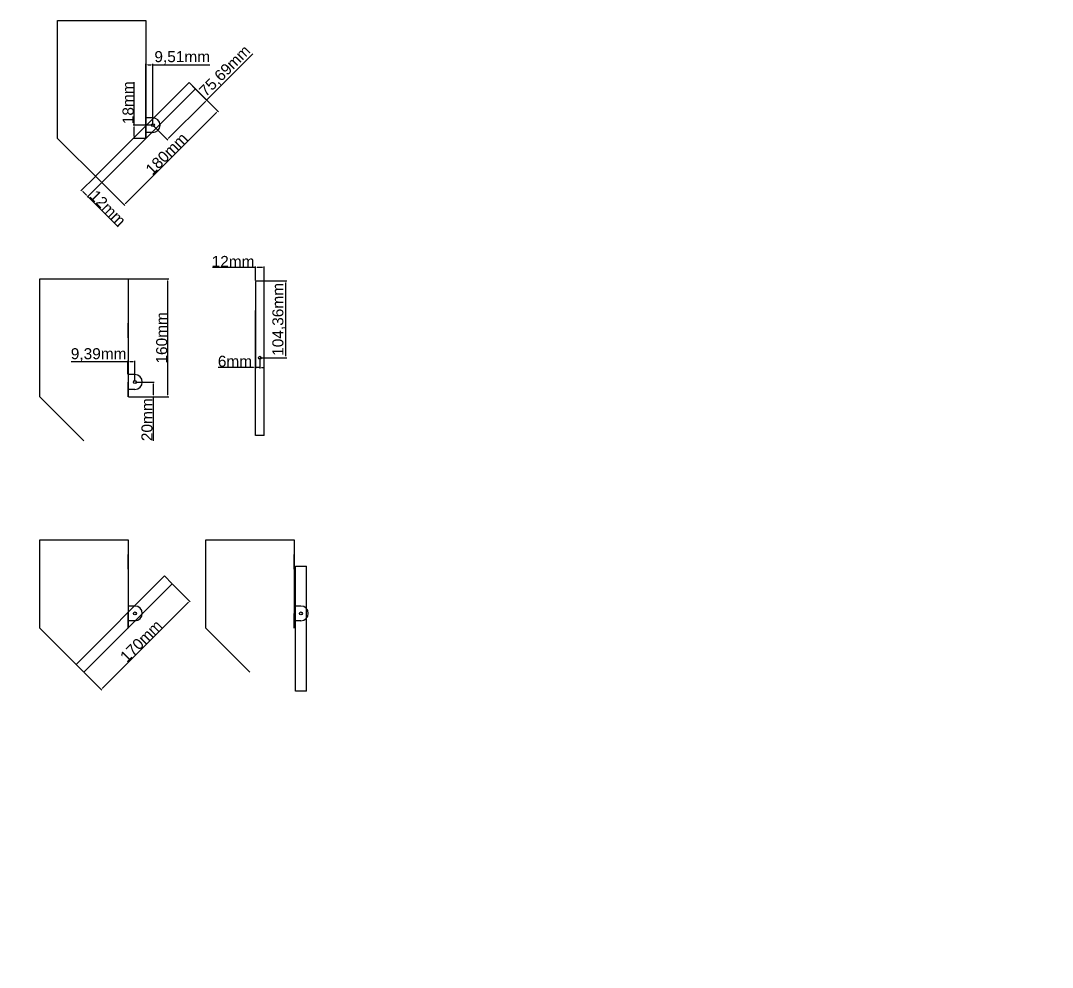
# Model space of a CAD drawing. Header units: centimetres. Extents: x -10816 to 16897, y 31630 to 109107.
# Drawn here: x 1458 to 2860, y 61102 to 62389 of the extents above; entities that cross this region are included whole.
import ezdxf

# ---------------------------------------------------------------- set-up
doc = ezdxf.new("R2010")
doc.units = ezdxf.units.CM
doc.header["$LTSCALE"] = 0.5
doc.styles.get("Standard").update_dxf_attribs({"font": 'arial.ttf'})
doc.dimstyles.new('ISO-25', dxfattribs={"dimtxt": 15, "dimasz": 2.5, "dimexe": 1.25, "dimexo": 0.625, "dimtad": 1, "dimtxsty": 'Standard', "dimcen": 2.5, "dimclrd": 1, "dimclre": 1, "dimadec": 0, "dimazin": 0, "dimtfac": 1, "dimtmove": 0, "dimatfit": 3, "dimfxl": 1, "dimarcsym": 0})

# ---------------------------------------------------------------- blocks, each defined once
blk = doc.blocks.new('*D278')
at = {"color": 1, "lineweight": -2, "transparency": 16777216}
for p, q in [((1664.5, 61623.2), (1688.4, 61599.2)), ((1569.1, 61481.6), (1685.8, 61598.3)), ((1544.2, 61502.9), (1568.2, 61479))]:
    blk.add_line(p, q, dxfattribs=at)
at = {"color": 1, "transparency": 16777216}
for points in [[(1685.5, 61598.6), (1686.1, 61598), (1687.5, 61600.1)], [(1568.8, 61481.9), (1569.4, 61481.3), (1567.3, 61479.9)]]:
    blk.add_solid(points, dxfattribs=at)
at = {"layer": 'Defpoints', "color": 0, "transparency": 16777216}
for p in [(1664, 61623.6), (1687.5, 61600.1), (1543.8, 61503.4)]:
    blk.add_point(p, dxfattribs=at)
at = {"color": 0, "transparency": 16777216, "insert": (1621.6, 61545.8), "char_height": 15, "attachment_point": 5, "rotation": 45}
blk.add_mtext('170mm', dxfattribs=at)
blk = doc.blocks.new('*D279')
at = {"color": 1, "lineweight": -2, "transparency": 16777216}
for p, q in [((1603.8, 61925.2), (1526.6, 61925.2)), ((1603.8, 61908.3), (1603.8, 61926.4)), ((1610.7, 61925.2), (1606.3, 61925.2)), ((1613.2, 61898.3), (1613.2, 61926.4))]:
    blk.add_line(p, q, dxfattribs=at)
at = {"color": 1, "transparency": 16777216}
for points in [[(1606.3, 61925.6), (1606.3, 61924.7), (1603.8, 61925.2)], [(1610.7, 61925.6), (1610.7, 61924.7), (1613.2, 61925.2)]]:
    blk.add_solid(points, dxfattribs=at)
at = {"layer": 'Defpoints', "color": 0, "transparency": 16777216}
for p in [(1613.2, 61925.2), (1603.8, 61907.7), (1613.2, 61897.7)]:
    blk.add_point(p, dxfattribs=at)
at = {"color": 0, "transparency": 16777216, "insert": (1563.9, 61934.8), "char_height": 15, "attachment_point": 5}
blk.add_mtext('9,39mm', dxfattribs=at)
blk = doc.blocks.new('*D280')
at = {"color": 1, "lineweight": -2, "transparency": 16777216}
for p, q in [((1604.4, 62037.7), (1659.2, 62037.7)), ((1658, 61880.2), (1658, 62035.2)), ((1604.4, 61877.7), (1659.2, 61877.7))]:
    blk.add_line(p, q, dxfattribs=at)
at = {"color": 1, "transparency": 16777216}
for points in [[(1657.5, 62035.2), (1658.4, 62035.2), (1658, 62037.7)], [(1657.5, 61880.2), (1658.4, 61880.2), (1658, 61877.7)]]:
    blk.add_solid(points, dxfattribs=at)
at = {"layer": 'Defpoints', "color": 0, "transparency": 16777216}
for p in [(1603.8, 62037.7), (1658, 62037.7), (1603.8, 61877.7)]:
    blk.add_point(p, dxfattribs=at)
at = {"color": 0, "transparency": 16777216, "insert": (1649.7, 61957.7), "char_height": 15, "attachment_point": 5, "rotation": 90}
blk.add_mtext('160mm', dxfattribs=at)
blk = doc.blocks.new('*D281')
at = {"color": 1, "lineweight": -2, "transparency": 16777216}
for p, q in [((1613.8, 61897.7), (1639.3, 61897.7)), ((1638, 61895.2), (1638, 61880.2)), ((1604.4, 61877.7), (1639.3, 61877.7)), ((1638, 61877.7), (1638, 61817.7))]:
    blk.add_line(p, q, dxfattribs=at)
at = {"color": 1, "transparency": 16777216}
for points in [[(1637.6, 61895.2), (1638.4, 61895.2), (1638, 61897.7)], [(1637.6, 61880.2), (1638.4, 61880.2), (1638, 61877.7)]]:
    blk.add_solid(points, dxfattribs=at)
at = {"layer": 'Defpoints', "color": 0, "transparency": 16777216}
for p in [(1613.2, 61897.7), (1603.8, 61877.7), (1638, 61877.7)]:
    blk.add_point(p, dxfattribs=at)
at = {"color": 0, "transparency": 16777216, "insert": (1629.7, 61846.5), "char_height": 15, "attachment_point": 5, "rotation": 90}
blk.add_mtext('20mm', dxfattribs=at)
blk = doc.blocks.new('*D282')
at = {"color": 1, "lineweight": -2, "transparency": 16777216}
for p, q in [((1789.6, 62035), (1819.8, 62035)), ((1818.5, 61933.1), (1818.5, 62032.5)), ((1783.6, 61930.6), (1819.8, 61930.6))]:
    blk.add_line(p, q, dxfattribs=at)
at = {"color": 1, "transparency": 16777216}
for points in [[(1818.1, 62032.5), (1818.9, 62032.5), (1818.5, 62035)], [(1818.1, 61933.1), (1818.9, 61933.1), (1818.5, 61930.6)]]:
    blk.add_solid(points, dxfattribs=at)
at = {"layer": 'Defpoints', "color": 0, "transparency": 16777216}
for p in [(1789, 62035), (1818.5, 62035), (1783, 61930.6)]:
    blk.add_point(p, dxfattribs=at)
at = {"color": 0, "transparency": 16777216, "insert": (1808.9, 61982.8), "char_height": 15, "attachment_point": 5, "rotation": 90}
blk.add_mtext('104,36mm', dxfattribs=at)
blk = doc.blocks.new('*D283')
at = {"color": 1, "lineweight": -2, "transparency": 16777216}
for p, q in [((1777, 62053.3), (1718.7, 62053.3)), ((1777, 62035.6), (1777, 62054.5)), ((1786.5, 62053.3), (1779.5, 62053.3)), ((1789, 62035.6), (1789, 62054.5))]:
    blk.add_line(p, q, dxfattribs=at)
at = {"color": 1, "transparency": 16777216}
for points in [[(1779.5, 62053.7), (1779.5, 62052.9), (1777, 62053.3)], [(1786.5, 62053.7), (1786.5, 62052.9), (1789, 62053.3)]]:
    blk.add_solid(points, dxfattribs=at)
at = {"layer": 'Defpoints', "color": 0, "transparency": 16777216}
for p in [(1777, 62053.3), (1777, 62035), (1789, 62035)]:
    blk.add_point(p, dxfattribs=at)
at = {"color": 0, "transparency": 16777216, "insert": (1746.6, 62061.5), "char_height": 15, "attachment_point": 5}
blk.add_mtext('12mm', dxfattribs=at)
blk = doc.blocks.new('*D284')
at = {"color": 1, "lineweight": -2, "transparency": 16777216}
for p, q in [((1777, 62034.4), (1777, 61916.3)), ((1783, 61930), (1783, 61916.3)), ((1774.5, 61917.5), (1726.3, 61917.5)), ((1783, 61917.5), (1777, 61917.5)), ((1785.5, 61917.5), (1788, 61917.5))]:
    blk.add_line(p, q, dxfattribs=at)
at = {"color": 1, "transparency": 16777216}
for points in [[(1774.5, 61918), (1774.5, 61917.1), (1777, 61917.5)], [(1785.5, 61918), (1785.5, 61917.1), (1783, 61917.5)]]:
    blk.add_solid(points, dxfattribs=at)
at = {"layer": 'Defpoints', "color": 0, "transparency": 16777216}
for p in [(1777, 62035), (1783, 61930.6), (1777, 61917.5)]:
    blk.add_point(p, dxfattribs=at)
at = {"color": 0, "transparency": 16777216, "insert": (1749.2, 61925.8), "char_height": 15, "attachment_point": 5}
blk.add_mtext('6mm', dxfattribs=at)
blk = doc.blocks.new('*D285')
at = {"color": 1, "lineweight": -2, "transparency": 16777216}
for p, q in [((1612.3, 62246.7), (1612.3, 62305)), ((1637, 62246.7), (1611, 62246.7)), ((1612.3, 62231.2), (1612.3, 62244.2)), ((1627.5, 62228.7), (1611, 62228.7))]:
    blk.add_line(p, q, dxfattribs=at)
at = {"color": 1, "transparency": 16777216}
for points in [[(1611.9, 62244.2), (1612.7, 62244.2), (1612.3, 62246.7)], [(1611.9, 62231.2), (1612.7, 62231.2), (1612.3, 62228.7)]]:
    blk.add_solid(points, dxfattribs=at)
at = {"layer": 'Defpoints', "color": 0, "transparency": 16777216}
for p in [(1612.3, 62246.7), (1637.6, 62246.7), (1628.1, 62228.7)]:
    blk.add_point(p, dxfattribs=at)
at = {"color": 0, "transparency": 16777216, "insert": (1604, 62277.1), "char_height": 15, "attachment_point": 5, "rotation": 90}
blk.add_mtext('18mm', dxfattribs=at)
blk = doc.blocks.new('*D286')
at = {"color": 1, "lineweight": -2, "transparency": 16777216}
for p, q in [((1628.1, 62247.3), (1628.1, 62330)), ((1630.6, 62328.8), (1635.1, 62328.8)), ((1637.6, 62247.3), (1637.6, 62330)), ((1637.6, 62328.8), (1714.9, 62328.8))]:
    blk.add_line(p, q, dxfattribs=at)
at = {"color": 1, "transparency": 16777216}
for points in [[(1630.6, 62329.2), (1630.6, 62328.3), (1628.1, 62328.8)], [(1635.1, 62329.2), (1635.1, 62328.3), (1637.6, 62328.8)]]:
    blk.add_solid(points, dxfattribs=at)
at = {"layer": 'Defpoints', "color": 0, "transparency": 16777216}
for p in [(1637.6, 62328.8), (1628.1, 62246.7), (1637.6, 62246.7)]:
    blk.add_point(p, dxfattribs=at)
at = {"color": 0, "transparency": 16777216, "insert": (1677.5, 62338.4), "char_height": 15, "attachment_point": 5}
blk.add_mtext('9,51mm', dxfattribs=at)
blk = doc.blocks.new('*D287')
at = {"color": 1, "lineweight": -2, "transparency": 16777216}
for p, q in [((1559.2, 62176.7), (1539.9, 62157.4)), ((1567.7, 62168.2), (1548.4, 62149)), ((1542.6, 62156.6), (1547.5, 62151.6)), ((1549.3, 62149.8), (1590.5, 62108.6))]:
    blk.add_line(p, q, dxfattribs=at)
at = {"color": 1, "transparency": 16777216}
for points in [[(1542.8, 62156.8), (1542.3, 62156.3), (1540.8, 62158.3)], [(1547.8, 62151.9), (1547.2, 62151.3), (1549.3, 62149.8)]]:
    blk.add_solid(points, dxfattribs=at)
at = {"layer": 'Defpoints', "color": 0, "transparency": 16777216}
for p in [(1559.6, 62177.2), (1568.1, 62168.7), (1549.3, 62149.8)]:
    blk.add_point(p, dxfattribs=at)
at = {"color": 0, "transparency": 16777216, "insert": (1576.5, 62134.1), "char_height": 15, "attachment_point": 5, "rotation": 315}
blk.add_mtext('12mm', dxfattribs=at)
blk = doc.blocks.new('*D288')
at = {"color": 1, "lineweight": -2, "transparency": 16777216}
for p, q in [((1710.7, 62280.6), (1773.5, 62343.4)), ((1691.6, 62299.8), (1711.6, 62279.7)), ((1659, 62228.9), (1709, 62278.9)), ((1638.1, 62246.2), (1658.1, 62226.2))]:
    blk.add_line(p, q, dxfattribs=at)
at = {"color": 1, "transparency": 16777216}
for points in [[(1708.7, 62279.2), (1709.2, 62278.6), (1710.7, 62280.6)], [(1658.7, 62229.2), (1659.3, 62228.6), (1657.2, 62227.1)]]:
    blk.add_solid(points, dxfattribs=at)
at = {"layer": 'Defpoints', "color": 0, "transparency": 16777216}
for p in [(1691.1, 62300.2), (1710.7, 62280.6), (1637.6, 62246.7)]:
    blk.add_point(p, dxfattribs=at)
at = {"color": 0, "transparency": 16777216, "insert": (1736.2, 62319.7), "char_height": 15, "attachment_point": 5, "rotation": 45}
blk.add_mtext('75,69mm', dxfattribs=at)
blk = doc.blocks.new('*D289')
at = {"color": 1, "lineweight": -2, "transparency": 16777216}
for p, q in [((1695.8, 62295.5), (1726.6, 62264.7)), ((1600.2, 62140.1), (1724, 62263.9)), ((1568.6, 62168.2), (1599.3, 62137.5))]:
    blk.add_line(p, q, dxfattribs=at)
at = {"color": 1, "transparency": 16777216}
for points in [[(1723.7, 62264.2), (1724.2, 62263.6), (1725.7, 62265.6)], [(1599.9, 62140.4), (1600.5, 62139.8), (1598.4, 62138.4)]]:
    blk.add_solid(points, dxfattribs=at)
at = {"layer": 'Defpoints', "color": 0, "transparency": 16777216}
for p in [(1695.4, 62296), (1725.7, 62265.6), (1568.1, 62168.7)]:
    blk.add_point(p, dxfattribs=at)
at = {"color": 0, "transparency": 16777216, "insert": (1656.2, 62207.8), "char_height": 15, "attachment_point": 5, "rotation": 45}
blk.add_mtext('180mm', dxfattribs=at)
blk = doc.blocks.new('*D423')
at = {"color": 1, "lineweight": -2, "transparency": 16777216}
for p, q in [((576.8, 61225.5), (574.3, 61225.5)), ((579.3, 61218.5), (579.3, 61226.8)), ((579.3, 61225.5), (584, 61225.5)), ((584, 61218.5), (584, 61226.8)), ((586.5, 61225.5), (664.4, 61225.5)), ((16184.8, 54944.1), (16165.6, 54963.3)), ((16014, 54809.9), (16164.7, 54960.6)), ((16030.5, 54789.8), (16011.3, 54809))]:
    blk.add_line(p, q, dxfattribs=at)
at = {"color": 1, "transparency": 16777216}
for points in [[(576.8, 61225.9), (576.8, 61225.1), (579.3, 61225.5)], [(586.5, 61225.9), (586.5, 61225.1), (584, 61225.5)], [(16164.4, 54960.9), (16165, 54960.4), (16166.5, 54962.4)], [(16013.7, 54810.2), (16014.3, 54809.6), (16012.2, 54808.1)]]:
    blk.add_solid(points, dxfattribs=at)
at = {"layer": 'Defpoints', "color": 0, "transparency": 16777216}
for p in [(579.3, 61217.9), (584, 61225.5), (584, 61217.9), (16166.5, 54962.4), (16185.2, 54943.7), (16030.9, 54789.4)]:
    blk.add_point(p, dxfattribs=at)
at = {"color": 0, "transparency": 16777216, "insert": (626.7, 61235.2), "char_height": 15, "attachment_point": 5}
blk.add_mtext('4,76mm', dxfattribs=at)
at = {"color": 0, "transparency": 16777216, "insert": (16083.5, 54891.1), "char_height": 15, "attachment_point": 5, "rotation": 45}
blk.add_mtext('250mm', dxfattribs=at)
blk = doc.blocks.new('*D426')
at = {"color": 1, "lineweight": -2, "transparency": 16777216}
for p, q in [((342, 61116.3), (374.6, 61178)), ((377.2, 61182.9), (375.7, 61180.2)), ((378.3, 61185.1), (379.5, 61187.3)), ((9186.2, 50382.9), (9186.2, 50435.5)), ((9188.7, 50434.2), (9281.7, 50434.2)), ((9284.2, 50382.9), (9284.2, 50435.5))]:
    blk.add_line(p, q, dxfattribs=at)
at = {"color": 1, "transparency": 16777216}
for points in [[(374.2, 61178.2), (374.9, 61177.8), (375.7, 61180.2)], [(378, 61185.3), (378.7, 61184.9), (377.2, 61182.9)], [(9188.7, 50434.7), (9188.7, 50433.8), (9186.2, 50434.2)], [(9281.7, 50434.7), (9281.7, 50433.8), (9284.2, 50434.2)]]:
    blk.add_solid(points, dxfattribs=at)
at = {"layer": 'Defpoints', "color": 0, "transparency": 16777216}
for p in [(375.7, 61180.2), (377.2, 61182.9), (9284.2, 50434.2), (9186.2, 50382.3), (9284.2, 50382.3)]:
    blk.add_point(p, dxfattribs=at)
at = {"color": 0, "transparency": 16777216, "insert": (348.7, 61147.8), "char_height": 15, "attachment_point": 5, "rotation": 62.1415}
blk.add_mtext('∅3mm', dxfattribs=at)
at = {"color": 0, "transparency": 16777216, "insert": (9235.2, 50442.5), "char_height": 15, "attachment_point": 5}
blk.add_mtext('98mm', dxfattribs=at)
blk = doc.blocks.new('*D427')
at = {"color": 1, "lineweight": -2, "transparency": 16777216}
for p, q in [((370.1, 61197.7), (370.1, 61251.9)), ((372.6, 61250.7), (417.1, 61250.7)), ((419.6, 61216.2), (419.6, 61251.9)), ((419.6, 61250.7), (497.4, 61250.7)), ((9188.7, 50390.9), (9188.7, 50416.1)), ((9191.2, 50414.9), (9279.2, 50414.9)), ((9281.7, 50390.9), (9281.7, 50416.1))]:
    blk.add_line(p, q, dxfattribs=at)
at = {"color": 1, "transparency": 16777216}
for points in [[(372.6, 61251.1), (372.6, 61250.3), (370.1, 61250.7)], [(417.1, 61251.1), (417.1, 61250.3), (419.6, 61250.7)], [(9191.2, 50415.3), (9191.2, 50414.5), (9188.7, 50414.9)], [(9279.2, 50415.3), (9279.2, 50414.5), (9281.7, 50414.9)]]:
    blk.add_solid(points, dxfattribs=at)
at = {"layer": 'Defpoints', "color": 0, "transparency": 16777216}
for p in [(419.6, 61250.7), (419.6, 61215.6), (370.1, 61197.1), (9281.7, 50414.9), (9188.7, 50390.3), (9281.7, 50390.3)]:
    blk.add_point(p, dxfattribs=at)
at = {"color": 0, "transparency": 16777216, "char_height": 15, "attachment_point": 5}
for s, insert in [('49,5mm', (459.8, 61260.3)), ('93mm', (9235.2, 50423.2))]:
    blk.add_mtext(s, dxfattribs=dict(at, insert=insert))
blk = doc.blocks.new('*D428')
at = {"color": 1, "lineweight": -2, "transparency": 16777216}
for p, q in [((357.6, 61197.7), (357.6, 61279.4)), ((360.1, 61278.1), (417.1, 61278.1)), ((419.6, 61216.2), (419.6, 61279.4)), ((9185.5, 50382.3), (9154.1, 50382.3)), ((9155.3, 50379.8), (9155.3, 50344.8)), ((9185.5, 50342.3), (9154.1, 50342.3)), ((9155.3, 50342.3), (9155.3, 50282))]:
    blk.add_line(p, q, dxfattribs=at)
at = {"color": 1, "transparency": 16777216}
for points in [[(360.1, 61278.6), (360.1, 61277.7), (357.6, 61278.1)], [(417.1, 61278.6), (417.1, 61277.7), (419.6, 61278.1)], [(9154.9, 50379.8), (9155.8, 50379.8), (9155.3, 50382.3)], [(9154.9, 50344.8), (9155.8, 50344.8), (9155.3, 50342.3)]]:
    blk.add_solid(points, dxfattribs=at)
at = {"layer": 'Defpoints', "color": 0, "transparency": 16777216}
for p in [(419.6, 61278.1), (419.6, 61215.6), (357.6, 61197.1), (9186.2, 50382.3), (9155.3, 50342.3), (9186.2, 50342.3)]:
    blk.add_point(p, dxfattribs=at)
at = {"color": 0, "transparency": 16777216, "insert": (388.6, 61286.4), "char_height": 15, "attachment_point": 5}
blk.add_mtext('62mm', dxfattribs=at)
at = {"color": 0, "transparency": 16777216, "insert": (9147.1, 50310.9), "char_height": 15, "attachment_point": 5, "rotation": 90}
blk.add_mtext('40mm', dxfattribs=at)
blk = doc.blocks.new('*D429')
at = {"color": 1, "lineweight": -2, "transparency": 16777216}
for p, q in [((385.1, 61197.7), (385.1, 61229.5)), ((387.6, 61228.2), (417.1, 61228.2)), ((419.6, 61216.2), (419.6, 61229.5)), ((419.6, 61228.2), (496.8, 61228.2)), ((9188, 50334.3), (9175.1, 50334.3)), ((9176.4, 50331.8), (9176.4, 50265.8)), ((9219.5, 50263.3), (9175.1, 50263.3))]:
    blk.add_line(p, q, dxfattribs=at)
at = {"color": 1, "transparency": 16777216}
for points in [[(387.6, 61228.6), (387.6, 61227.8), (385.1, 61228.2)], [(417.1, 61228.6), (417.1, 61227.8), (419.6, 61228.2)], [(9175.9, 50331.8), (9176.8, 50331.8), (9176.4, 50334.3)], [(9175.9, 50265.8), (9176.8, 50265.8), (9176.4, 50263.3)]]:
    blk.add_solid(points, dxfattribs=at)
at = {"layer": 'Defpoints', "color": 0, "transparency": 16777216}
for p in [(419.6, 61228.2), (419.6, 61215.6), (385.1, 61197.1), (9188.7, 50334.3), (9176.4, 50263.3), (9220.2, 50263.3)]:
    blk.add_point(p, dxfattribs=at)
at = {"color": 0, "transparency": 16777216, "insert": (459.5, 61237.9), "char_height": 15, "attachment_point": 5}
blk.add_mtext('34,5mm', dxfattribs=at)
at = {"color": 0, "transparency": 16777216, "insert": (9168.2, 50298.8), "char_height": 15, "attachment_point": 5, "rotation": 90}
blk.add_mtext('71mm', dxfattribs=at)
blk = doc.blocks.new('*D430')
at = {"color": 1, "lineweight": -2, "transparency": 16777216}
for p, q in [((376.6, 61085.4), (376.6, 61131.1)), ((379.1, 61129.8), (417.1, 61129.8)), ((419.6, 61088.4), (419.6, 61131.1)), ((419.6, 61129.8), (479.9, 61129.8)), ((9220.2, 50262.7), (9220.2, 50222.1)), ((9250.2, 50262.7), (9250.2, 50222.1)), ((9222.7, 50223.3), (9247.7, 50223.3)), ((9250.2, 50223.3), (9309.9, 50223.3))]:
    blk.add_line(p, q, dxfattribs=at)
at = {"color": 1, "transparency": 16777216}
for points in [[(379.1, 61130.2), (379.1, 61129.4), (376.6, 61129.8)], [(417.1, 61130.2), (417.1, 61129.4), (419.6, 61129.8)], [(9222.7, 50223.7), (9222.7, 50222.9), (9220.2, 50223.3)], [(9247.7, 50223.7), (9247.7, 50222.9), (9250.2, 50223.3)]]:
    blk.add_solid(points, dxfattribs=at)
at = {"layer": 'Defpoints', "color": 0, "transparency": 16777216}
for p in [(419.6, 61129.8), (376.6, 61084.8), (419.6, 61087.8), (9220.2, 50263.3), (9250.2, 50263.3), (9250.2, 50223.3)]:
    blk.add_point(p, dxfattribs=at)
at = {"color": 0, "transparency": 16777216, "char_height": 15, "attachment_point": 5}
for s, insert in [('43mm', (451, 61138.1)), ('30mm', (9281.3, 50231.6))]:
    blk.add_mtext(s, dxfattribs=dict(at, insert=insert))
blk = doc.blocks.new('*D431')
at = {"color": 1, "lineweight": -2, "transparency": 16777216}
for p, q in [((391.6, 61085.4), (391.6, 61109.4)), ((394.1, 61108.1), (417.1, 61108.1)), ((419.6, 61088.4), (419.6, 61109.4)), ((419.6, 61108.1), (479.6, 61108.1)), ((9188, 50390.3), (9136.1, 50390.3)), ((9137.4, 50387.8), (9137.4, 50336.8)), ((9188, 50334.3), (9136.1, 50334.3)), ((9137.4, 50334.3), (9137.4, 50274.6))]:
    blk.add_line(p, q, dxfattribs=at)
at = {"color": 1, "transparency": 16777216}
for points in [[(394.1, 61108.5), (394.1, 61107.7), (391.6, 61108.1)], [(417.1, 61108.5), (417.1, 61107.7), (419.6, 61108.1)], [(9137, 50387.8), (9137.8, 50387.8), (9137.4, 50390.3)], [(9137, 50336.8), (9137.8, 50336.8), (9137.4, 50334.3)]]:
    blk.add_solid(points, dxfattribs=at)
at = {"layer": 'Defpoints', "color": 0, "transparency": 16777216}
for p in [(419.6, 61108.1), (391.6, 61084.8), (419.6, 61087.8), (9188.7, 50390.3), (9137.4, 50334.3), (9188.7, 50334.3)]:
    blk.add_point(p, dxfattribs=at)
at = {"color": 0, "transparency": 16777216, "insert": (450.8, 61116.4), "char_height": 15, "attachment_point": 5}
blk.add_mtext('28mm', dxfattribs=at)
at = {"color": 0, "transparency": 16777216, "insert": (9129.1, 50303.2), "char_height": 15, "attachment_point": 5, "rotation": 90}
blk.add_mtext('56mm', dxfattribs=at)

msp = doc.modelspace()

# ---------------------------------------------------------------- linework, layer by layer
for p, q in [((1508.113, 62228.679), (1508.113, 62388.679)), ((1508.113, 62388.679), (1628.113, 62388.679)), ((1628.113, 62388.679), (1628.113, 62228.679)), ((1628.113, 62308.679), (1628.113, 62328.679)), ((1559.628, 62177.164), (1686.907, 62304.443)), ((1695.392, 62295.958), (1686.907, 62304.443)), ((1568.113, 62168.679), (1695.392, 62295.958)), ((1628.113, 62257.618), (1628.113, 62237.679)), ((1637.507, 62256.649), (1628.113, 62256.649)), ((1628.113, 62228.679), (1628.113, 62246.679)), ((1568.113, 62168.679), (1508.113, 62228.679)), ((1628.113, 62228.679), (1628.113, 62238.679)), ((1637.507, 62236.649), (1628.113, 62236.649)), ((1559.628, 62177.164), (1568.113, 62168.679)), ((1483.807, 61877.709), (1483.807, 62037.709)), ((1483.807, 62037.709), (1603.807, 62037.709)), ((1603.807, 62037.709), (1603.807, 61877.709)), ((1777.018, 62035.007), (1789.018, 62035.007)), ((1789.018, 61825.007), (1789.018, 62035.007)), ((1777.018, 61825.007), (1777.018, 61995.007)), ((1603.807, 61957.709), (1603.807, 61977.709)), ((1613.2, 61907.709), (1603.807, 61907.709)), ((1603.807, 61877.709), (1603.807, 61897.709)), ((1543.807, 61817.709), (1483.807, 61877.709)), ((1603.807, 61877.709), (1603.807, 61887.709)), ((1613.2, 61887.709), (1603.807, 61887.709)), ((1543.807, 61817.709), (1533.2, 61828.316)), ((1789.018, 61825.007), (1777.018, 61825.007)), ((1483.807, 61563.386), (1483.807, 61683.386)), ((1483.807, 61683.386), (1603.807, 61683.386)), ((1603.807, 61683.386), (1603.807, 61563.386)), ((1709.499, 61563.386), (1709.499, 61683.386)), ((1709.499, 61683.386), (1829.499, 61683.386)), ((1829.499, 61683.386), (1829.499, 61563.386)), ((1603.807, 61643.386), (1603.807, 61663.386)), ((1829.499, 61643.386), (1829.499, 61663.386)), ((1831.393, 61477.749), (1831.393, 61647.749)), ((1831.393, 61647.749), (1846.393, 61647.749)), ((1846.393, 61477.749), (1846.393, 61647.749)), ((1533.2, 61513.993), (1653.408, 61634.201)), ((1653.408, 61634.201), (1664.015, 61623.594)), ((1543.807, 61503.386), (1664.015, 61623.594)), ((1613.2, 61593.386), (1603.807, 61593.386)), ((1603.807, 61563.386), (1603.807, 61583.386)), ((1838.893, 61593.386), (1829.499, 61593.386)), ((1829.499, 61563.386), (1829.499, 61583.386)), ((1603.807, 61563.386), (1603.807, 61573.386)), ((1613.2, 61573.386), (1603.807, 61573.386)), ((1829.499, 61563.386), (1829.499, 61573.386)), ((1838.893, 61573.386), (1829.499, 61573.386)), ((1543.807, 61503.386), (1483.807, 61563.386)), ((1769.499, 61503.386), (1709.499, 61563.386)), ((1543.807, 61503.386), (1533.2, 61513.993)), ((1846.393, 61477.749), (1831.393, 61477.749))]:
    msp.add_line(p, q)
for centre in [(1637.628, 62246.679), (1783.018, 61930.644), (1613.2, 61897.709), (1613.2, 61583.386), (1838.893, 61583.386)]:
    msp.add_circle(centre, 2)
for centre in [(1637.507, 62246.649), (1613.2, 61897.709), (1613.2, 61583.386), (1838.893, 61583.386)]:
    msp.add_arc(centre, 10, 270, 90)

# ---------------------------------------------------------------- dimensions: what is measured, and where the dimension line sits
for p1, p2, distance, picture, middle in [((1637.628, 62246.679), (1691.15, 62300.201), -27.674, '*D288', (1736.166, 62319.713)), ((1568.113, 62168.679), (1695.392, 62295.958), -42.891, '*D289', (1656.224, 62207.847)), ((1559.628, 62177.164), (1568.113, 62168.679), -26.647, '*D287', (1576.547, 62134.095)), ((1543.807, 61503.386), (1664.015, 61623.594), -33.281, '*D278', (1621.586, 61545.815))]:
    dim = msp.add_aligned_dim(p1=p1, p2=p2, distance=distance, dimstyle='ISO-25', override={"dimpost": 'mm'})
    dim.commit()
    dim.dimension.update_dxf_attribs({"geometry": picture, "text_midpoint": middle})
for base, p1, p2, picture, middle in [((1637.6279, 62328.7545), (1628.1132, 62246.679), (1637.6279, 62246.679), '*D286', (1677.4907, 62338.3938)), ((1777.018, 62053.295), (1789.018, 62035.007), (1777.018, 62035.007), '*D283', (1746.599, 62061.451)), ((1777.018, 61917.545), (1783.018, 61930.644), (1777.018, 62035.007), '*D284', (1749.179, 61925.829)), ((419.6, 61278.139), (357.6, 61197.07), (419.6, 61215.57), '*D428', (388.6, 61286.423)), ((419.6, 61250.698), (370.1, 61197.07), (419.6, 61215.57), '*D427', (459.765, 61260.337)), ((419.6, 61228.216), (385.1, 61197.07), (419.6, 61215.57), '*D429', (459.458, 61237.855)), ((584.034, 61225.53), (579.274, 61217.911), (584.034, 61217.911), '*D423', (626.699, 61235.169)), ((419.584, 61129.805), (376.584, 61084.787), (419.584, 61087.787), '*D430', (451.011, 61138.093)), ((9250.162, 50223.31), (9220.162, 50263.318), (9250.162, 50263.318), '*D430', (9281.281, 50231.599)), ((419.584, 61108.11), (391.584, 61084.787), (419.584, 61087.787), '*D431', (450.837, 61116.394))]:
    dim = msp.add_linear_dim(base=base, p1=p1, p2=p2, dimstyle='ISO-25', override={"dimpost": 'mm'})
    dim.commit()
    dim.dimension.update_dxf_attribs({"geometry": picture, "text_midpoint": middle})
for base, p1, p2, picture, middle in [((1612.288, 62246.679), (1628.113, 62228.679), (1637.628, 62246.679), '*D285', (1604.005, 62277.098)), ((1657.964, 62037.709), (1603.807, 61877.709), (1603.807, 62037.709), '*D280', (1649.68, 61957.709)), ((1818.521, 62035.007), (1783.018, 61930.644), (1789.018, 62035.007), '*D282', (1808.881, 61982.825)), ((1638.003, 61877.709), (1613.2, 61897.709), (1603.807, 61877.709), '*D281', (1629.72, 61846.457)), ((9155.341, 50342.318), (9186.162, 50382.318), (9186.162, 50342.318), '*D428', (9147.057, 50310.892)), ((9176.353, 50263.318), (9188.662, 50334.318), (9220.162, 50263.318), '*D429', (9168.197, 50298.818)), ((9137.398, 50334.318), (9188.662, 50390.318), (9188.662, 50334.318), '*D431', (9129.114, 50303.194))]:
    dim = msp.add_linear_dim(base=base, p1=p1, p2=p2, angle=90, dimstyle='ISO-25', override={"dimpost": 'mm'})
    dim.commit()
    dim.dimension.update_dxf_attribs({"geometry": picture, "text_midpoint": middle})
for base, p1, p2, picture, middle in [((1613.2, 61925.155), (1603.807, 61907.709), (1613.2, 61897.709), '*D279', (1563.944, 61925.155)), ((9281.662, 50414.882), (9188.662, 50390.318), (9281.662, 50390.318), '*D427', (9235.162, 50414.882)), ((9284.162, 50434.247), (9186.162, 50382.318), (9284.162, 50382.318), '*D426', (9235.162, 50434.247))]:
    dim = msp.add_linear_dim(base=base, p1=p1, p2=p2, dimstyle='ISO-25', override={"dimpost": 'mm'})
    dim.commit()
    dim.dimension.update_dxf_attribs({"geometry": picture, "text_midpoint": middle, "dimtype": 160})
dim = msp.add_aligned_dim(p1=(16030.948, 54789.372), p2=(16185.242, 54943.666), distance=26.517, text='250mm', dimstyle='ISO-25', override={"dimpost": 'mm'})
dim.commit()
dim.dimension.update_dxf_attribs({"geometry": '*D423', "text_midpoint": (16083.487, 54891.127)})
dim = msp.add_diameter_dim_2p(p1=(377.151, 61182.896), p2=(375.749, 61180.244), dimstyle='ISO-25', override={"dimpost": 'mm'})
dim.commit()
dim.dimension.update_dxf_attribs({"geometry": '*D426', "text_midpoint": (356.439, 61143.709), "dimtype": 163})

doc.saveas('drawing.dxf')
